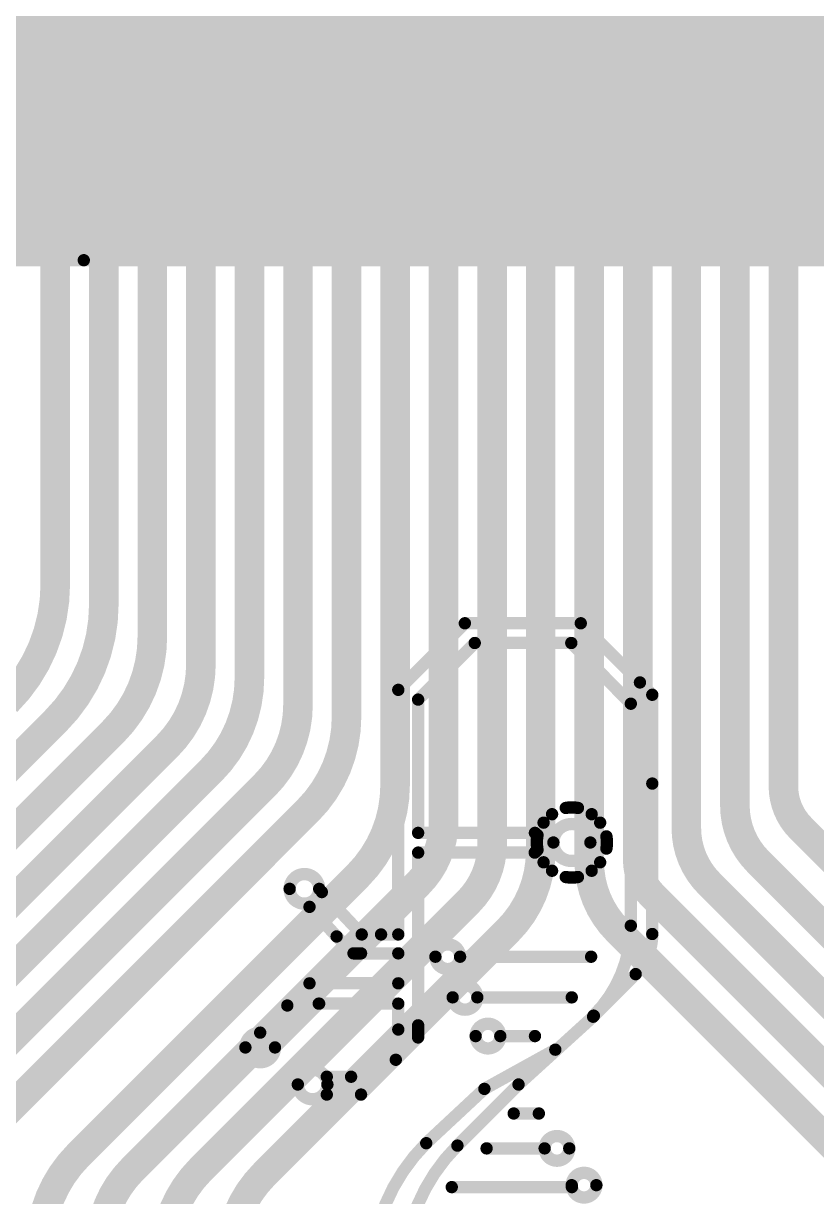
# Model space of a CAD drawing. Header units: inches. Extents: x -4.2 to 12.6, y -6.1 to 3.
# Drawn here: x 0.1053 to 0.4269, y -0.5467 to -0.071 of the extents above; entities that cross this region are included whole.
import ezdxf

# ---------------------------------------------------------------- set-up
doc = ezdxf.new("R2010")
doc.units = ezdxf.units.IN
doc.header["$MEASUREMENT"] = 0
for name, color, linetype in [('Bottom Paste', 16, 'Continuous'), ('Flex_Ribbon Bottom Coverlay', 6, 'Continuous'), ('Flex_Ribbon Top Overlay', 2, 'Continuous'), ('Top Layer', 1, 'Continuous'), ('Top Paste', 8, 'Continuous'), ('Top Solder', 216, 'Continuous')]:
    doc.layers.add(name, color=color, linetype=linetype)

# ---------------------------------------------------------------- blocks, each defined once
blk = doc.blocks.new('32_____R______P_____TOP_CONNECTION__1')
at = {"layer": 'Bottom Paste'}
for points in [[(-0.31102, 0.07874), (-0.29921, 0.07874), (-0.29921, -0.07874), (-0.31102, -0.07874)], [(-0.29134, 0.07874), (-0.27953, 0.07874), (-0.27953, -0.07874), (-0.29134, -0.07874)], [(-0.27165, 0.07874), (-0.25984, 0.07874), (-0.25984, -0.07874), (-0.27165, -0.07874)], [(-0.25197, 0.07874), (-0.24016, 0.07874), (-0.24016, -0.07874), (-0.25197, -0.07874)], [(-0.23228, 0.07874), (-0.22047, 0.07874), (-0.22047, -0.07874), (-0.23228, -0.07874)], [(-0.2126, 0.07874), (-0.20079, 0.07874), (-0.20079, -0.07874), (-0.2126, -0.07874)], [(-0.19291, 0.07874), (-0.1811, 0.07874), (-0.1811, -0.07874), (-0.19291, -0.07874)], [(-0.17323, 0.07874), (-0.16142, 0.07874), (-0.16142, -0.07874), (-0.17323, -0.07874)], [(-0.15354, 0.07874), (-0.14173, 0.07874), (-0.14173, -0.07874), (-0.15354, -0.07874)], [(-0.13386, 0.07874), (-0.12205, 0.07874), (-0.12205, -0.07874), (-0.13386, -0.07874)], [(-0.11417, 0.07874), (-0.10236, 0.07874), (-0.10236, -0.07874), (-0.11417, -0.07874)], [(-0.09449, 0.07874), (-0.08268, 0.07874), (-0.08268, -0.07874), (-0.09449, -0.07874)], [(-0.0748, 0.07874), (-0.06299, 0.07874), (-0.06299, -0.07874), (-0.0748, -0.07874)], [(-0.05512, 0.07874), (-0.04331, 0.07874), (-0.04331, -0.07874), (-0.05512, -0.07874)], [(-0.03543, 0.07874), (-0.02362, 0.07874), (-0.02362, -0.07874), (-0.03543, -0.07874)], [(-0.01575, 0.07874), (-0.00394, 0.07874), (-0.00394, -0.07874), (-0.01575, -0.07874)], [(0.00394, 0.07874), (0.01575, 0.07874), (0.01575, -0.07874), (0.00394, -0.07874)], [(0.02362, 0.07874), (0.03543, 0.07874), (0.03543, -0.07874), (0.02362, -0.07874)], [(0.04331, 0.07874), (0.05512, 0.07874), (0.05512, -0.07874), (0.04331, -0.07874)], [(0.06299, 0.07874), (0.0748, 0.07874), (0.0748, -0.07874), (0.06299, -0.07874)], [(0.08268, 0.07874), (0.09449, 0.07874), (0.09449, -0.07874), (0.08268, -0.07874)], [(0.10236, 0.07874), (0.11417, 0.07874), (0.11417, -0.07874), (0.10236, -0.07874)], [(0.12205, 0.07874), (0.13386, 0.07874), (0.13386, -0.07874), (0.12205, -0.07874)], [(0.14173, 0.07874), (0.15354, 0.07874), (0.15354, -0.07874), (0.14173, -0.07874)], [(0.16142, 0.07874), (0.17323, 0.07874), (0.17323, -0.07874), (0.16142, -0.07874)], [(0.1811, 0.07874), (0.19291, 0.07874), (0.19291, -0.07874), (0.1811, -0.07874)], [(0.20079, 0.07874), (0.2126, 0.07874), (0.2126, -0.07874), (0.20079, -0.07874)], [(0.22047, 0.07874), (0.23228, 0.07874), (0.23228, -0.07874), (0.22047, -0.07874)], [(0.24016, 0.07874), (0.25197, 0.07874), (0.25197, -0.07874), (0.24016, -0.07874)], [(0.25984, 0.07874), (0.27165, 0.07874), (0.27165, -0.07874), (0.25984, -0.07874)], [(0.27953, 0.07874), (0.29134, 0.07874), (0.29134, -0.07874), (0.27953, -0.07874)], [(0.29921, 0.07874), (0.31102, 0.07874), (0.31102, -0.07874), (0.29921, -0.07874)]]:
    blk.add_hatch(color=16, dxfattribs=at).paths.add_polyline_path(points)
at = {"layer": 'Flex_Ribbon Bottom Coverlay'}
for points in [[(-0.31502, 0.08274), (-0.29521, 0.08274), (-0.29521, -0.08274), (-0.31502, -0.08274)], [(-0.31502, 0.08274), (-0.29521, 0.08274), (-0.29521, -0.08274), (-0.31502, -0.08274)], [(-0.29534, 0.08274), (-0.27553, 0.08274), (-0.27553, -0.08274), (-0.29534, -0.08274)], [(-0.29534, 0.08274), (-0.27553, 0.08274), (-0.27553, -0.08274), (-0.29534, -0.08274)], [(-0.27565, 0.08274), (-0.25584, 0.08274), (-0.25584, -0.08274), (-0.27565, -0.08274)], [(-0.27565, 0.08274), (-0.25584, 0.08274), (-0.25584, -0.08274), (-0.27565, -0.08274)], [(-0.25597, 0.08274), (-0.23616, 0.08274), (-0.23616, -0.08274), (-0.25597, -0.08274)], [(-0.25597, 0.08274), (-0.23616, 0.08274), (-0.23616, -0.08274), (-0.25597, -0.08274)], [(-0.23628, 0.08274), (-0.21647, 0.08274), (-0.21647, -0.08274), (-0.23628, -0.08274)], [(-0.23628, 0.08274), (-0.21647, 0.08274), (-0.21647, -0.08274), (-0.23628, -0.08274)], [(-0.2166, 0.08274), (-0.19679, 0.08274), (-0.19679, -0.08274), (-0.2166, -0.08274)], [(-0.2166, 0.08274), (-0.19679, 0.08274), (-0.19679, -0.08274), (-0.2166, -0.08274)], [(-0.19691, 0.08274), (-0.1771, 0.08274), (-0.1771, -0.08274), (-0.19691, -0.08274)], [(-0.19691, 0.08274), (-0.1771, 0.08274), (-0.1771, -0.08274), (-0.19691, -0.08274)], [(-0.17723, 0.08274), (-0.15742, 0.08274), (-0.15742, -0.08274), (-0.17723, -0.08274)], [(-0.17723, 0.08274), (-0.15742, 0.08274), (-0.15742, -0.08274), (-0.17723, -0.08274)], [(-0.15754, 0.08274), (-0.13773, 0.08274), (-0.13773, -0.08274), (-0.15754, -0.08274)], [(-0.15754, 0.08274), (-0.13773, 0.08274), (-0.13773, -0.08274), (-0.15754, -0.08274)], [(-0.13786, 0.08274), (-0.11805, 0.08274), (-0.11805, -0.08274), (-0.13786, -0.08274)], [(-0.13786, 0.08274), (-0.11805, 0.08274), (-0.11805, -0.08274), (-0.13786, -0.08274)], [(-0.11817, 0.08274), (-0.09836, 0.08274), (-0.09836, -0.08274), (-0.11817, -0.08274)], [(-0.11817, 0.08274), (-0.09836, 0.08274), (-0.09836, -0.08274), (-0.11817, -0.08274)], [(-0.09849, 0.08274), (-0.07868, 0.08274), (-0.07868, -0.08274), (-0.09849, -0.08274)], [(-0.09849, 0.08274), (-0.07868, 0.08274), (-0.07868, -0.08274), (-0.09849, -0.08274)], [(-0.0788, 0.08274), (-0.05899, 0.08274), (-0.05899, -0.08274), (-0.0788, -0.08274)], [(-0.0788, 0.08274), (-0.05899, 0.08274), (-0.05899, -0.08274), (-0.0788, -0.08274)], [(-0.05912, 0.08274), (-0.03931, 0.08274), (-0.03931, -0.08274), (-0.05912, -0.08274)], [(-0.05912, 0.08274), (-0.03931, 0.08274), (-0.03931, -0.08274), (-0.05912, -0.08274)], [(-0.03943, 0.08274), (-0.01962, 0.08274), (-0.01962, -0.08274), (-0.03943, -0.08274)], [(-0.03943, 0.08274), (-0.01962, 0.08274), (-0.01962, -0.08274), (-0.03943, -0.08274)], [(-0.01975, 0.08274), (0.00006, 0.08274), (0.00006, -0.08274), (-0.01975, -0.08274)], [(-0.01975, 0.08274), (0.00006, 0.08274), (0.00006, -0.08274), (-0.01975, -0.08274)], [(-0.00006, 0.08274), (0.01975, 0.08274), (0.01975, -0.08274), (-0.00006, -0.08274)], [(-0.00006, 0.08274), (0.01975, 0.08274), (0.01975, -0.08274), (-0.00006, -0.08274)], [(0.01962, 0.08274), (0.03943, 0.08274), (0.03943, -0.08274), (0.01962, -0.08274)], [(0.01962, 0.08274), (0.03943, 0.08274), (0.03943, -0.08274), (0.01962, -0.08274)], [(0.03931, 0.08274), (0.05912, 0.08274), (0.05912, -0.08274), (0.03931, -0.08274)], [(0.03931, 0.08274), (0.05912, 0.08274), (0.05912, -0.08274), (0.03931, -0.08274)], [(0.05899, 0.08274), (0.0788, 0.08274), (0.0788, -0.08274), (0.05899, -0.08274)], [(0.05899, 0.08274), (0.0788, 0.08274), (0.0788, -0.08274), (0.05899, -0.08274)], [(0.07868, 0.08274), (0.09849, 0.08274), (0.09849, -0.08274), (0.07868, -0.08274)], [(0.07868, 0.08274), (0.09849, 0.08274), (0.09849, -0.08274), (0.07868, -0.08274)], [(0.09836, 0.08274), (0.11817, 0.08274), (0.11817, -0.08274), (0.09836, -0.08274)], [(0.09836, 0.08274), (0.11817, 0.08274), (0.11817, -0.08274), (0.09836, -0.08274)], [(0.11805, 0.08274), (0.13786, 0.08274), (0.13786, -0.08274), (0.11805, -0.08274)], [(0.11805, 0.08274), (0.13786, 0.08274), (0.13786, -0.08274), (0.11805, -0.08274)], [(0.13773, 0.08274), (0.15754, 0.08274), (0.15754, -0.08274), (0.13773, -0.08274)], [(0.13773, 0.08274), (0.15754, 0.08274), (0.15754, -0.08274), (0.13773, -0.08274)], [(0.15742, 0.08274), (0.17723, 0.08274), (0.17723, -0.08274), (0.15742, -0.08274)], [(0.15742, 0.08274), (0.17723, 0.08274), (0.17723, -0.08274), (0.15742, -0.08274)], [(0.1771, 0.08274), (0.19691, 0.08274), (0.19691, -0.08274), (0.1771, -0.08274)], [(0.1771, 0.08274), (0.19691, 0.08274), (0.19691, -0.08274), (0.1771, -0.08274)], [(0.19679, 0.08274), (0.2166, 0.08274), (0.2166, -0.08274), (0.19679, -0.08274)], [(0.19679, 0.08274), (0.2166, 0.08274), (0.2166, -0.08274), (0.19679, -0.08274)], [(0.21647, 0.08274), (0.23628, 0.08274), (0.23628, -0.08274), (0.21647, -0.08274)], [(0.21647, 0.08274), (0.23628, 0.08274), (0.23628, -0.08274), (0.21647, -0.08274)], [(0.23616, 0.08274), (0.25597, 0.08274), (0.25597, -0.08274), (0.23616, -0.08274)], [(0.23616, 0.08274), (0.25597, 0.08274), (0.25597, -0.08274), (0.23616, -0.08274)], [(0.25584, 0.08274), (0.27565, 0.08274), (0.27565, -0.08274), (0.25584, -0.08274)], [(0.25584, 0.08274), (0.27565, 0.08274), (0.27565, -0.08274), (0.25584, -0.08274)], [(0.27553, 0.08274), (0.29534, 0.08274), (0.29534, -0.08274), (0.27553, -0.08274)], [(0.27553, 0.08274), (0.29534, 0.08274), (0.29534, -0.08274), (0.27553, -0.08274)], [(0.29521, 0.08274), (0.31502, 0.08274), (0.31502, -0.08274), (0.29521, -0.08274)], [(0.29521, 0.08274), (0.31502, 0.08274), (0.31502, -0.08274), (0.29521, -0.08274)]]:
    blk.add_hatch(color=6, dxfattribs=at).paths.add_polyline_path(points)
at = {"layer": 'Top Layer'}
for points in [[(-0.31102, 0.07874), (-0.29921, 0.07874), (-0.29921, -0.07874), (-0.31102, -0.07874)], [(-0.29134, 0.07874), (-0.27953, 0.07874), (-0.27953, -0.07874), (-0.29134, -0.07874)], [(-0.27165, 0.07874), (-0.25984, 0.07874), (-0.25984, -0.07874), (-0.27165, -0.07874)], [(-0.25197, 0.07874), (-0.24016, 0.07874), (-0.24016, -0.07874), (-0.25197, -0.07874)], [(-0.23228, 0.07874), (-0.22047, 0.07874), (-0.22047, -0.07874), (-0.23228, -0.07874)], [(-0.2126, 0.07874), (-0.20079, 0.07874), (-0.20079, -0.07874), (-0.2126, -0.07874)], [(-0.19291, 0.07874), (-0.1811, 0.07874), (-0.1811, -0.07874), (-0.19291, -0.07874)], [(-0.17323, 0.07874), (-0.16142, 0.07874), (-0.16142, -0.07874), (-0.17323, -0.07874)], [(-0.15354, 0.07874), (-0.14173, 0.07874), (-0.14173, -0.07874), (-0.15354, -0.07874)], [(-0.13386, 0.07874), (-0.12205, 0.07874), (-0.12205, -0.07874), (-0.13386, -0.07874)], [(-0.11417, 0.07874), (-0.10236, 0.07874), (-0.10236, -0.07874), (-0.11417, -0.07874)], [(-0.09449, 0.07874), (-0.08268, 0.07874), (-0.08268, -0.07874), (-0.09449, -0.07874)], [(-0.0748, 0.07874), (-0.06299, 0.07874), (-0.06299, -0.07874), (-0.0748, -0.07874)], [(-0.05512, 0.07874), (-0.04331, 0.07874), (-0.04331, -0.07874), (-0.05512, -0.07874)], [(-0.03543, 0.07874), (-0.02362, 0.07874), (-0.02362, -0.07874), (-0.03543, -0.07874)], [(-0.01575, 0.07874), (-0.00394, 0.07874), (-0.00394, -0.07874), (-0.01575, -0.07874)], [(0.00394, 0.07874), (0.01575, 0.07874), (0.01575, -0.07874), (0.00394, -0.07874)], [(0.02362, 0.07874), (0.03543, 0.07874), (0.03543, -0.07874), (0.02362, -0.07874)], [(0.04331, 0.07874), (0.05512, 0.07874), (0.05512, -0.07874), (0.04331, -0.07874)], [(0.06299, 0.07874), (0.0748, 0.07874), (0.0748, -0.07874), (0.06299, -0.07874)], [(0.08268, 0.07874), (0.09449, 0.07874), (0.09449, -0.07874), (0.08268, -0.07874)], [(0.10236, 0.07874), (0.11417, 0.07874), (0.11417, -0.07874), (0.10236, -0.07874)], [(0.12205, 0.07874), (0.13386, 0.07874), (0.13386, -0.07874), (0.12205, -0.07874)], [(0.14173, 0.07874), (0.15354, 0.07874), (0.15354, -0.07874), (0.14173, -0.07874)], [(0.16142, 0.07874), (0.17323, 0.07874), (0.17323, -0.07874), (0.16142, -0.07874)], [(0.1811, 0.07874), (0.19291, 0.07874), (0.19291, -0.07874), (0.1811, -0.07874)], [(0.20079, 0.07874), (0.2126, 0.07874), (0.2126, -0.07874), (0.20079, -0.07874)], [(0.22047, 0.07874), (0.23228, 0.07874), (0.23228, -0.07874), (0.22047, -0.07874)], [(0.24016, 0.07874), (0.25197, 0.07874), (0.25197, -0.07874), (0.24016, -0.07874)], [(0.25984, 0.07874), (0.27165, 0.07874), (0.27165, -0.07874), (0.25984, -0.07874)], [(0.27953, 0.07874), (0.29134, 0.07874), (0.29134, -0.07874), (0.27953, -0.07874)], [(0.29921, 0.07874), (0.31102, 0.07874), (0.31102, -0.07874), (0.29921, -0.07874)]]:
    blk.add_hatch(color=1, dxfattribs=at).paths.add_polyline_path(points)
at = {"layer": 'Top Paste'}
for points in [[(-0.31102, 0.07874), (-0.29921, 0.07874), (-0.29921, -0.07874), (-0.31102, -0.07874)], [(-0.29134, 0.07874), (-0.27953, 0.07874), (-0.27953, -0.07874), (-0.29134, -0.07874)], [(-0.27165, 0.07874), (-0.25984, 0.07874), (-0.25984, -0.07874), (-0.27165, -0.07874)], [(-0.25197, 0.07874), (-0.24016, 0.07874), (-0.24016, -0.07874), (-0.25197, -0.07874)], [(-0.23228, 0.07874), (-0.22047, 0.07874), (-0.22047, -0.07874), (-0.23228, -0.07874)], [(-0.2126, 0.07874), (-0.20079, 0.07874), (-0.20079, -0.07874), (-0.2126, -0.07874)], [(-0.19291, 0.07874), (-0.1811, 0.07874), (-0.1811, -0.07874), (-0.19291, -0.07874)], [(-0.17323, 0.07874), (-0.16142, 0.07874), (-0.16142, -0.07874), (-0.17323, -0.07874)], [(-0.15354, 0.07874), (-0.14173, 0.07874), (-0.14173, -0.07874), (-0.15354, -0.07874)], [(-0.13386, 0.07874), (-0.12205, 0.07874), (-0.12205, -0.07874), (-0.13386, -0.07874)], [(-0.11417, 0.07874), (-0.10236, 0.07874), (-0.10236, -0.07874), (-0.11417, -0.07874)], [(-0.09449, 0.07874), (-0.08268, 0.07874), (-0.08268, -0.07874), (-0.09449, -0.07874)], [(-0.0748, 0.07874), (-0.06299, 0.07874), (-0.06299, -0.07874), (-0.0748, -0.07874)], [(-0.05512, 0.07874), (-0.04331, 0.07874), (-0.04331, -0.07874), (-0.05512, -0.07874)], [(-0.03543, 0.07874), (-0.02362, 0.07874), (-0.02362, -0.07874), (-0.03543, -0.07874)], [(-0.01575, 0.07874), (-0.00394, 0.07874), (-0.00394, -0.07874), (-0.01575, -0.07874)], [(0.00394, 0.07874), (0.01575, 0.07874), (0.01575, -0.07874), (0.00394, -0.07874)], [(0.02362, 0.07874), (0.03543, 0.07874), (0.03543, -0.07874), (0.02362, -0.07874)], [(0.04331, 0.07874), (0.05512, 0.07874), (0.05512, -0.07874), (0.04331, -0.07874)], [(0.06299, 0.07874), (0.0748, 0.07874), (0.0748, -0.07874), (0.06299, -0.07874)], [(0.08268, 0.07874), (0.09449, 0.07874), (0.09449, -0.07874), (0.08268, -0.07874)], [(0.10236, 0.07874), (0.11417, 0.07874), (0.11417, -0.07874), (0.10236, -0.07874)], [(0.12205, 0.07874), (0.13386, 0.07874), (0.13386, -0.07874), (0.12205, -0.07874)], [(0.14173, 0.07874), (0.15354, 0.07874), (0.15354, -0.07874), (0.14173, -0.07874)], [(0.16142, 0.07874), (0.17323, 0.07874), (0.17323, -0.07874), (0.16142, -0.07874)], [(0.1811, 0.07874), (0.19291, 0.07874), (0.19291, -0.07874), (0.1811, -0.07874)], [(0.20079, 0.07874), (0.2126, 0.07874), (0.2126, -0.07874), (0.20079, -0.07874)], [(0.22047, 0.07874), (0.23228, 0.07874), (0.23228, -0.07874), (0.22047, -0.07874)], [(0.24016, 0.07874), (0.25197, 0.07874), (0.25197, -0.07874), (0.24016, -0.07874)], [(0.25984, 0.07874), (0.27165, 0.07874), (0.27165, -0.07874), (0.25984, -0.07874)], [(0.27953, 0.07874), (0.29134, 0.07874), (0.29134, -0.07874), (0.27953, -0.07874)], [(0.29921, 0.07874), (0.31102, 0.07874), (0.31102, -0.07874), (0.29921, -0.07874)]]:
    blk.add_hatch(color=8, dxfattribs=at).paths.add_polyline_path(points)
at = {"layer": 'Top Solder'}
for points in [[(-0.31502, 0.08274), (-0.29521, 0.08274), (-0.29521, -0.08274), (-0.31502, -0.08274)], [(-0.31502, 0.08274), (-0.29521, 0.08274), (-0.29521, -0.08274), (-0.31502, -0.08274)], [(-0.29534, 0.08274), (-0.27553, 0.08274), (-0.27553, -0.08274), (-0.29534, -0.08274)], [(-0.29534, 0.08274), (-0.27553, 0.08274), (-0.27553, -0.08274), (-0.29534, -0.08274)], [(-0.27565, 0.08274), (-0.25584, 0.08274), (-0.25584, -0.08274), (-0.27565, -0.08274)], [(-0.27565, 0.08274), (-0.25584, 0.08274), (-0.25584, -0.08274), (-0.27565, -0.08274)], [(-0.25597, 0.08274), (-0.23616, 0.08274), (-0.23616, -0.08274), (-0.25597, -0.08274)], [(-0.25597, 0.08274), (-0.23616, 0.08274), (-0.23616, -0.08274), (-0.25597, -0.08274)], [(-0.23628, 0.08274), (-0.21647, 0.08274), (-0.21647, -0.08274), (-0.23628, -0.08274)], [(-0.23628, 0.08274), (-0.21647, 0.08274), (-0.21647, -0.08274), (-0.23628, -0.08274)], [(-0.2166, 0.08274), (-0.19679, 0.08274), (-0.19679, -0.08274), (-0.2166, -0.08274)], [(-0.2166, 0.08274), (-0.19679, 0.08274), (-0.19679, -0.08274), (-0.2166, -0.08274)], [(-0.19691, 0.08274), (-0.1771, 0.08274), (-0.1771, -0.08274), (-0.19691, -0.08274)], [(-0.19691, 0.08274), (-0.1771, 0.08274), (-0.1771, -0.08274), (-0.19691, -0.08274)], [(-0.17723, 0.08274), (-0.15742, 0.08274), (-0.15742, -0.08274), (-0.17723, -0.08274)], [(-0.17723, 0.08274), (-0.15742, 0.08274), (-0.15742, -0.08274), (-0.17723, -0.08274)], [(-0.15754, 0.08274), (-0.13773, 0.08274), (-0.13773, -0.08274), (-0.15754, -0.08274)], [(-0.15754, 0.08274), (-0.13773, 0.08274), (-0.13773, -0.08274), (-0.15754, -0.08274)], [(-0.13786, 0.08274), (-0.11805, 0.08274), (-0.11805, -0.08274), (-0.13786, -0.08274)], [(-0.13786, 0.08274), (-0.11805, 0.08274), (-0.11805, -0.08274), (-0.13786, -0.08274)], [(-0.11817, 0.08274), (-0.09836, 0.08274), (-0.09836, -0.08274), (-0.11817, -0.08274)], [(-0.11817, 0.08274), (-0.09836, 0.08274), (-0.09836, -0.08274), (-0.11817, -0.08274)], [(-0.09849, 0.08274), (-0.07868, 0.08274), (-0.07868, -0.08274), (-0.09849, -0.08274)], [(-0.09849, 0.08274), (-0.07868, 0.08274), (-0.07868, -0.08274), (-0.09849, -0.08274)], [(-0.0788, 0.08274), (-0.05899, 0.08274), (-0.05899, -0.08274), (-0.0788, -0.08274)], [(-0.0788, 0.08274), (-0.05899, 0.08274), (-0.05899, -0.08274), (-0.0788, -0.08274)], [(-0.05912, 0.08274), (-0.03931, 0.08274), (-0.03931, -0.08274), (-0.05912, -0.08274)], [(-0.05912, 0.08274), (-0.03931, 0.08274), (-0.03931, -0.08274), (-0.05912, -0.08274)], [(-0.03943, 0.08274), (-0.01962, 0.08274), (-0.01962, -0.08274), (-0.03943, -0.08274)], [(-0.03943, 0.08274), (-0.01962, 0.08274), (-0.01962, -0.08274), (-0.03943, -0.08274)], [(-0.01975, 0.08274), (0.00006, 0.08274), (0.00006, -0.08274), (-0.01975, -0.08274)], [(-0.01975, 0.08274), (0.00006, 0.08274), (0.00006, -0.08274), (-0.01975, -0.08274)], [(-0.00006, 0.08274), (0.01975, 0.08274), (0.01975, -0.08274), (-0.00006, -0.08274)], [(-0.00006, 0.08274), (0.01975, 0.08274), (0.01975, -0.08274), (-0.00006, -0.08274)], [(0.01962, 0.08274), (0.03943, 0.08274), (0.03943, -0.08274), (0.01962, -0.08274)], [(0.01962, 0.08274), (0.03943, 0.08274), (0.03943, -0.08274), (0.01962, -0.08274)], [(0.03931, 0.08274), (0.05912, 0.08274), (0.05912, -0.08274), (0.03931, -0.08274)], [(0.03931, 0.08274), (0.05912, 0.08274), (0.05912, -0.08274), (0.03931, -0.08274)], [(0.05899, 0.08274), (0.0788, 0.08274), (0.0788, -0.08274), (0.05899, -0.08274)], [(0.05899, 0.08274), (0.0788, 0.08274), (0.0788, -0.08274), (0.05899, -0.08274)], [(0.07868, 0.08274), (0.09849, 0.08274), (0.09849, -0.08274), (0.07868, -0.08274)], [(0.07868, 0.08274), (0.09849, 0.08274), (0.09849, -0.08274), (0.07868, -0.08274)], [(0.09836, 0.08274), (0.11817, 0.08274), (0.11817, -0.08274), (0.09836, -0.08274)], [(0.09836, 0.08274), (0.11817, 0.08274), (0.11817, -0.08274), (0.09836, -0.08274)], [(0.11805, 0.08274), (0.13786, 0.08274), (0.13786, -0.08274), (0.11805, -0.08274)], [(0.11805, 0.08274), (0.13786, 0.08274), (0.13786, -0.08274), (0.11805, -0.08274)], [(0.13773, 0.08274), (0.15754, 0.08274), (0.15754, -0.08274), (0.13773, -0.08274)], [(0.13773, 0.08274), (0.15754, 0.08274), (0.15754, -0.08274), (0.13773, -0.08274)], [(0.15742, 0.08274), (0.17723, 0.08274), (0.17723, -0.08274), (0.15742, -0.08274)], [(0.15742, 0.08274), (0.17723, 0.08274), (0.17723, -0.08274), (0.15742, -0.08274)], [(0.1771, 0.08274), (0.19691, 0.08274), (0.19691, -0.08274), (0.1771, -0.08274)], [(0.1771, 0.08274), (0.19691, 0.08274), (0.19691, -0.08274), (0.1771, -0.08274)], [(0.19679, 0.08274), (0.2166, 0.08274), (0.2166, -0.08274), (0.19679, -0.08274)], [(0.19679, 0.08274), (0.2166, 0.08274), (0.2166, -0.08274), (0.19679, -0.08274)], [(0.21647, 0.08274), (0.23628, 0.08274), (0.23628, -0.08274), (0.21647, -0.08274)], [(0.21647, 0.08274), (0.23628, 0.08274), (0.23628, -0.08274), (0.21647, -0.08274)], [(0.23616, 0.08274), (0.25597, 0.08274), (0.25597, -0.08274), (0.23616, -0.08274)], [(0.23616, 0.08274), (0.25597, 0.08274), (0.25597, -0.08274), (0.23616, -0.08274)], [(0.25584, 0.08274), (0.27565, 0.08274), (0.27565, -0.08274), (0.25584, -0.08274)], [(0.25584, 0.08274), (0.27565, 0.08274), (0.27565, -0.08274), (0.25584, -0.08274)], [(0.27553, 0.08274), (0.29534, 0.08274), (0.29534, -0.08274), (0.27553, -0.08274)], [(0.27553, 0.08274), (0.29534, 0.08274), (0.29534, -0.08274), (0.27553, -0.08274)], [(0.29521, 0.08274), (0.31502, 0.08274), (0.31502, -0.08274), (0.29521, -0.08274)], [(0.29521, 0.08274), (0.31502, 0.08274), (0.31502, -0.08274), (0.29521, -0.08274)]]:
    blk.add_hatch(color=216, dxfattribs=at).paths.add_polyline_path(points)
at = {"layer": 'Flex_Ribbon Top Overlay'}
for points, const_width in [([(-0.31669, -0.084), (-0.31669, 0.079)], 0.005), ([(0.31669, -0.084), (0.31669, 0.079)], 0.005), ([(-0.31669, -0.084), (0.31669, -0.084)], 0.005), ([(-0.31669, -0.084), (-0.19512, -0.084)], 0.005), ([(-0.31412, -0.1), (-0.30712, -0.093)], 0.00787), ([(-0.30612, -0.093), (-0.29912, -0.1)], 0.00787), ([(-0.31412, -0.1), (-0.29912, -0.1)], 0.00787)]:
    blk.add_lwpolyline(points, dxfattribs=dict(at, const_width=const_width))
for points, const_width in [([(-0.31794, 0.079, 1), (-0.31544, 0.079, 1)], 0.0025), ([(0.31544, 0.079, 1), (0.31794, 0.079, 1)], 0.0025), ([(-0.31794, -0.084, 1), (-0.31544, -0.084, 1)], 0.0025), ([(-0.31794, -0.084, 1), (-0.31544, -0.084, 1)], 0.0025), ([(-0.31794, -0.084, 1), (-0.31544, -0.084, 1)], 0.0025), ([(-0.19637, -0.084, 1), (-0.19387, -0.084, 1)], 0.0025), ([(0.31544, -0.084, 1), (0.31794, -0.084, 1)], 0.0025), ([(0.31544, -0.084, 1), (0.31794, -0.084, 1)], 0.0025), ([(-0.30909, -0.093, 1), (-0.30515, -0.093, 1)], 0.00394), ([(-0.30809, -0.093, 1), (-0.30415, -0.093, 1)], 0.00394), ([(-0.31609, -0.1, 1), (-0.31215, -0.1, 1)], 0.00394), ([(-0.31609, -0.1, 1), (-0.31215, -0.1, 1)], 0.00394), ([(-0.30109, -0.1, 1), (-0.29715, -0.1, 1)], 0.00394), ([(-0.30109, -0.1, 1), (-0.29715, -0.1, 1)], 0.00394)]:
    blk.add_lwpolyline(points, format="xyb", close=True, dxfattribs=dict(at, const_width=const_width))

msp = doc.modelspace()

# ---------------------------------------------------------------- linework, layer by layer
at = {"layer": 'Flex_Ribbon Top Overlay', "const_width": 0.005}
for points in [[(0.25728, -0.34122), (0.28428, -0.31422)], [(0.28428, -0.31422), (0.33128, -0.31422)], [(0.33128, -0.31422), (0.35528, -0.33822)], [(0.26533, -0.34517), (0.28828, -0.32222)], [(0.28828, -0.32222), (0.32744, -0.32222)], [(0.32744, -0.32222), (0.35157, -0.34684)], [(0.35528, -0.33822), (0.36028, -0.34322)], [(0.25728, -0.4404), (0.25728, -0.34122)], [(0.36028, -0.37922), (0.36028, -0.34322)], [(0.26533, -0.39922), (0.26533, -0.34517)], [(0.35157, -0.43687), (0.35157, -0.34684)], [(0.36028, -0.44022), (0.36028, -0.37922)], [(0.26533, -0.39922), (0.31268, -0.39922)], [(0.31268, -0.39922), (0.31368, -0.40022)], [(0.31368, -0.40022), (0.31375, -0.40015)], [(0.3126, -0.40722), (0.31375, -0.40607)], [(0.26533, -0.40722), (0.3126, -0.40722)], [(0.26533, -0.47725), (0.26533, -0.40722)], [(0.22628, -0.42322), (0.24246, -0.4404)], [(0.22128, -0.42922), (0.23228, -0.44122)], [(0.23228, -0.44122), (0.23913, -0.44807)], [(0.24245, -0.4404), (0.25728, -0.4404)], [(0.24246, -0.4404), (0.25029, -0.4404)], [(0.23913, -0.44807), (0.24218, -0.44807)], [(0.24218, -0.44807), (0.25728, -0.44807)], [(0.25728, -0.46022), (0.25728, -0.44807)], [(0.28233, -0.44943), (0.33548, -0.44943)], [(0.33659, -0.47343), (0.35354, -0.45649)], [(0.21228, -0.46922), (0.22128, -0.46022)], [(0.22128, -0.46022), (0.25728, -0.46022)], [(0.20728, -0.48622), (0.22504, -0.46846)], [(0.22504, -0.46846), (0.22519, -0.46846)], [(0.22519, -0.46846), (0.25728, -0.46846)], [(0.25728, -0.47895), (0.25728, -0.46846)], [(0.28933, -0.46591), (0.32763, -0.46591)], [(0.20128, -0.48022), (0.21228, -0.46922)], [(0.26533, -0.48217), (0.26533, -0.47725)], [(0.30604, -0.50124), (0.33627, -0.47376)], [(0.23814, -0.4981), (0.25728, -0.47895)], [(0.25628, -0.49122), (0.26533, -0.48217)], [(0.29865, -0.48161), (0.31271, -0.48161)], [(0.2922, -0.50303), (0.32095, -0.48713)], [(0.24217, -0.50533), (0.25628, -0.49122)], [(0.22828, -0.4981), (0.23814, -0.4981)], [(0.28126, -0.52602), (0.30604, -0.50124)], [(0.22828, -0.50533), (0.24217, -0.50533)], [(0.26861, -0.52504), (0.2922, -0.50303)], [(0.30408, -0.51301), (0.31428, -0.51301)], [(0.29309, -0.52715), (0.31662, -0.52715)], [(0.27896, -0.54285), (0.32767, -0.54285)]]:
    msp.add_lwpolyline(points, dxfattribs=at)
at = {"layer": 'Flex_Ribbon Top Overlay'}
for points, const_width in [([(0.28303, -0.31422, 1), (0.28553, -0.31422, 1)], 0.0025), ([(0.28303, -0.31422, 1), (0.28553, -0.31422, 1)], 0.0025), ([(0.33003, -0.31422, 1), (0.33253, -0.31422, 1)], 0.0025), ([(0.33003, -0.31422, 1), (0.33253, -0.31422, 1)], 0.0025), ([(0.28703, -0.32222, 1), (0.28953, -0.32222, 1)], 0.0025), ([(0.28703, -0.32222, 1), (0.28953, -0.32222, 1)], 0.0025), ([(0.32619, -0.32222, 1), (0.32869, -0.32222, 1)], 0.0025), ([(0.32619, -0.32222, 1), (0.32869, -0.32222, 1)], 0.0025), ([(0.35403, -0.33822, 1), (0.35653, -0.33822, 1)], 0.0025), ([(0.35403, -0.33822, 1), (0.35653, -0.33822, 1)], 0.0025), ([(0.25603, -0.34122, 1), (0.25853, -0.34122, 1)], 0.0025), ([(0.25603, -0.34122, 1), (0.25853, -0.34122, 1)], 0.0025), ([(0.35903, -0.34322, 1), (0.36153, -0.34322, 1)], 0.0025), ([(0.35903, -0.34322, 1), (0.36153, -0.34322, 1)], 0.0025), ([(0.26408, -0.34517, 1), (0.26658, -0.34517, 1)], 0.0025), ([(0.26408, -0.34517, 1), (0.26658, -0.34517, 1)], 0.0025), ([(0.35032, -0.34684, 1), (0.35282, -0.34684, 1)], 0.0025), ([(0.35032, -0.34684, 1), (0.35282, -0.34684, 1)], 0.0025), ([(0.35903, -0.37922, 1), (0.36153, -0.37922, 1)], 0.0025), ([(0.35903, -0.37922, 1), (0.36153, -0.37922, 1)], 0.0025), ([(0.31839, -0.39164, 1), (0.32089, -0.39164, 1)], 0.0025), ([(0.32395, -0.3891, 1), (0.32645, -0.3891, 1)], 0.0025), ([(0.32889, -0.3891, 1), (0.33139, -0.3891, 1)], 0.0025), ([(0.33445, -0.39164, 1), (0.33695, -0.39164, 1)], 0.0025), ([(0.31495, -0.39508, 1), (0.31745, -0.39508, 1)], 0.0025), ([(0.33517, -0.40311, 1), (0.32017, -0.40311, 1)], 0.005), ([(0.33789, -0.39508, 1), (0.34039, -0.39508, 1)], 0.0025), ([(0.26408, -0.39922, 1), (0.26658, -0.39922, 1)], 0.0025), ([(0.26408, -0.39922, 1), (0.26658, -0.39922, 1)], 0.0025), ([(0.31143, -0.39922, 1), (0.31393, -0.39922, 1)], 0.0025), ([(0.31143, -0.39922, 1), (0.31393, -0.39922, 1)], 0.0025), ([(0.31241, -0.40064, 1), (0.31491, -0.40064, 1)], 0.0025), ([(0.31243, -0.40022, 1), (0.31493, -0.40022, 1)], 0.0025), ([(0.31243, -0.40022, 1), (0.31493, -0.40022, 1)], 0.0025), ([(0.3125, -0.40015, 1), (0.315, -0.40015, 1)], 0.0025), ([(0.34043, -0.40064, 1), (0.34293, -0.40064, 1)], 0.0025), ([(0.31241, -0.40558, 1), (0.31491, -0.40558, 1)], 0.0025), ([(0.3125, -0.40607, 1), (0.315, -0.40607, 1)], 0.0025), ([(0.31892, -0.40311, 1), (0.32142, -0.40311, 1)], 0.0025), ([(0.33392, -0.40311, 1), (0.33642, -0.40311, 1)], 0.0025), ([(0.34043, -0.40558, 1), (0.34293, -0.40558, 1)], 0.0025), ([(0.26408, -0.40722, 1), (0.26658, -0.40722, 1)], 0.0025), ([(0.26408, -0.40722, 1), (0.26658, -0.40722, 1)], 0.0025), ([(0.31135, -0.40722, 1), (0.31385, -0.40722, 1)], 0.0025), ([(0.31135, -0.40722, 1), (0.31385, -0.40722, 1)], 0.0025), ([(0.31495, -0.41114, 1), (0.31745, -0.41114, 1)], 0.0025), ([(0.33789, -0.41114, 1), (0.34039, -0.41114, 1)], 0.0025), ([(0.22522, -0.42192, 1), (0.21322, -0.42192, 1)], 0.005), ([(0.31839, -0.41458, 1), (0.32089, -0.41458, 1)], 0.0025), ([(0.33445, -0.41458, 1), (0.33695, -0.41458, 1)], 0.0025), ([(0.32395, -0.41712, 1), (0.32645, -0.41712, 1)], 0.0025), ([(0.32889, -0.41712, 1), (0.33139, -0.41712, 1)], 0.0025), ([(0.21197, -0.42192, 1), (0.21447, -0.42192, 1)], 0.0025), ([(0.22397, -0.42192, 1), (0.22647, -0.42192, 1)], 0.0025), ([(0.22503, -0.42322, 1), (0.22753, -0.42322, 1)], 0.0025), ([(0.22003, -0.42922, 1), (0.22253, -0.42922, 1)], 0.0025), ([(0.35032, -0.43687, 1), (0.35282, -0.43687, 1)], 0.0025), ([(0.35032, -0.43687, 1), (0.35282, -0.43687, 1)], 0.0025), ([(0.23103, -0.44122, 1), (0.23353, -0.44122, 1)], 0.0025), ([(0.23103, -0.44122, 1), (0.23353, -0.44122, 1)], 0.0025), ([(0.2412, -0.4404, 1), (0.2437, -0.4404, 1)], 0.0025), ([(0.24121, -0.4404, 1), (0.24371, -0.4404, 1)], 0.0025), ([(0.24121, -0.4404, 1), (0.24371, -0.4404, 1)], 0.0025), ([(0.24904, -0.4404, 1), (0.25154, -0.4404, 1)], 0.0025), ([(0.25603, -0.4404, 1), (0.25853, -0.4404, 1)], 0.0025), ([(0.25603, -0.4404, 1), (0.25853, -0.4404, 1)], 0.0025), ([(0.28233, -0.44943, 1), (0.27233, -0.44943, 1)], 0.005), ([(0.35903, -0.44022, 1), (0.36153, -0.44022, 1)], 0.0025), ([(0.35903, -0.44022, 1), (0.36153, -0.44022, 1)], 0.0025), ([(0.23788, -0.44807, 1), (0.24038, -0.44807, 1)], 0.0025), ([(0.23788, -0.44807, 1), (0.24038, -0.44807, 1)], 0.0025), ([(0.24093, -0.44807, 1), (0.24343, -0.44807, 1)], 0.0025), ([(0.24093, -0.44807, 1), (0.24343, -0.44807, 1)], 0.0025), ([(0.25603, -0.44807, 1), (0.25853, -0.44807, 1)], 0.0025), ([(0.25603, -0.44807, 1), (0.25853, -0.44807, 1)], 0.0025), ([(0.27108, -0.44943, 1), (0.27358, -0.44943, 1)], 0.0025), ([(0.28108, -0.44943, 1), (0.28358, -0.44943, 1)], 0.0025), ([(0.28108, -0.44943, 1), (0.28358, -0.44943, 1)], 0.0025), ([(0.33423, -0.44943, 1), (0.33673, -0.44943, 1)], 0.0025), ([(0.35229, -0.45649, 1), (0.35479, -0.45649, 1)], 0.0025), ([(0.35229, -0.45649, 1), (0.35479, -0.45649, 1)], 0.0025), ([(0.22003, -0.46022, 1), (0.22253, -0.46022, 1)], 0.0025), ([(0.22003, -0.46022, 1), (0.22253, -0.46022, 1)], 0.0025), ([(0.25603, -0.46022, 1), (0.25853, -0.46022, 1)], 0.0025), ([(0.25603, -0.46022, 1), (0.25853, -0.46022, 1)], 0.0025), ([(0.28933, -0.46591, 1), (0.27933, -0.46591, 1)], 0.005), ([(0.22379, -0.46846, 1), (0.22629, -0.46846, 1)], 0.0025), ([(0.22379, -0.46846, 1), (0.22629, -0.46846, 1)], 0.0025), ([(0.22394, -0.46846, 1), (0.22644, -0.46846, 1)], 0.0025), ([(0.22394, -0.46846, 1), (0.22644, -0.46846, 1)], 0.0025), ([(0.25603, -0.46846, 1), (0.25853, -0.46846, 1)], 0.0025), ([(0.25603, -0.46846, 1), (0.25853, -0.46846, 1)], 0.0025), ([(0.27808, -0.46591, 1), (0.28058, -0.46591, 1)], 0.0025), ([(0.28808, -0.46591, 1), (0.29058, -0.46591, 1)], 0.0025), ([(0.28808, -0.46591, 1), (0.29058, -0.46591, 1)], 0.0025), ([(0.32638, -0.46591, 1), (0.32888, -0.46591, 1)], 0.0025), ([(0.21103, -0.46922, 1), (0.21353, -0.46922, 1)], 0.0025), ([(0.21103, -0.46922, 1), (0.21353, -0.46922, 1)], 0.0025), ([(0.33523, -0.47332, 1), (0.33773, -0.47332, 1)], 0.0025), ([(0.26408, -0.47725, 1), (0.26658, -0.47725, 1)], 0.0025), ([(0.26408, -0.47725, 1), (0.26658, -0.47725, 1)], 0.0025), ([(0.29865, -0.48161, 1), (0.28865, -0.48161, 1)], 0.005), ([(0.33502, -0.47376, 1), (0.33752, -0.47376, 1)], 0.0025), ([(0.33534, -0.47343, 1), (0.33784, -0.47343, 1)], 0.0025), ([(0.20728, -0.48622, 1), (0.19528, -0.48622, 1)], 0.005), ([(0.20003, -0.48022, 1), (0.20253, -0.48022, 1)], 0.0025), ([(0.25603, -0.47895, 1), (0.25853, -0.47895, 1)], 0.0025), ([(0.25603, -0.47895, 1), (0.25853, -0.47895, 1)], 0.0025), ([(0.26408, -0.48217, 1), (0.26658, -0.48217, 1)], 0.0025), ([(0.26408, -0.48217, 1), (0.26658, -0.48217, 1)], 0.0025), ([(0.2874, -0.48161, 1), (0.2899, -0.48161, 1)], 0.0025), ([(0.2974, -0.48161, 1), (0.2999, -0.48161, 1)], 0.0025), ([(0.2974, -0.48161, 1), (0.2999, -0.48161, 1)], 0.0025), ([(0.31146, -0.48161, 1), (0.31396, -0.48161, 1)], 0.0025), ([(0.19403, -0.48622, 1), (0.19653, -0.48622, 1)], 0.0025), ([(0.20603, -0.48622, 1), (0.20853, -0.48622, 1)], 0.0025), ([(0.20603, -0.48622, 1), (0.20853, -0.48622, 1)], 0.0025), ([(0.3197, -0.48713, 1), (0.3222, -0.48713, 1)], 0.0025), ([(0.25503, -0.49122, 1), (0.25753, -0.49122, 1)], 0.0025), ([(0.25503, -0.49122, 1), (0.25753, -0.49122, 1)], 0.0025), ([(0.22854, -0.50124, 1), (0.21654, -0.50124, 1)], 0.005), ([(0.21529, -0.50124, 1), (0.21779, -0.50124, 1)], 0.0025), ([(0.22703, -0.4981, 1), (0.22953, -0.4981, 1)], 0.0025), ([(0.22729, -0.50124, 1), (0.22979, -0.50124, 1)], 0.0025), ([(0.23689, -0.4981, 1), (0.23939, -0.4981, 1)], 0.0025), ([(0.23689, -0.4981, 1), (0.23939, -0.4981, 1)], 0.0025), ([(0.30479, -0.50124, 1), (0.30729, -0.50124, 1)], 0.0025), ([(0.30479, -0.50124, 1), (0.30729, -0.50124, 1)], 0.0025), ([(0.22703, -0.50533, 1), (0.22953, -0.50533, 1)], 0.0025), ([(0.24092, -0.50533, 1), (0.24342, -0.50533, 1)], 0.0025), ([(0.24092, -0.50533, 1), (0.24342, -0.50533, 1)], 0.0025), ([(0.29095, -0.50303, 1), (0.29345, -0.50303, 1)], 0.0025), ([(0.29095, -0.50303, 1), (0.29345, -0.50303, 1)], 0.0025), ([(0.30283, -0.51301, 1), (0.30533, -0.51301, 1)], 0.0025), ([(0.31303, -0.51301, 1), (0.31553, -0.51301, 1)], 0.0025), ([(0.26736, -0.52504, 1), (0.26986, -0.52504, 1)], 0.0025), ([(0.26736, -0.52504, 1), (0.26986, -0.52504, 1)], 0.0025), ([(0.32662, -0.52715, 1), (0.31662, -0.52715, 1)], 0.005), ([(0.28001, -0.52602, 1), (0.28251, -0.52602, 1)], 0.0025), ([(0.28001, -0.52602, 1), (0.28251, -0.52602, 1)], 0.0025), ([(0.29184, -0.52715, 1), (0.29434, -0.52715, 1)], 0.0025), ([(0.31537, -0.52715, 1), (0.31787, -0.52715, 1)], 0.0025), ([(0.31537, -0.52715, 1), (0.31787, -0.52715, 1)], 0.0025), ([(0.32537, -0.52715, 1), (0.32787, -0.52715, 1)], 0.0025), ([(0.33761, -0.54206, 1), (0.32761, -0.54206, 1)], 0.005), ([(0.27771, -0.54285, 1), (0.28021, -0.54285, 1)], 0.0025), ([(0.32636, -0.54206, 1), (0.32886, -0.54206, 1)], 0.0025), ([(0.32642, -0.54285, 1), (0.32892, -0.54285, 1)], 0.0025), ([(0.33636, -0.54206, 1), (0.33886, -0.54206, 1)], 0.0025)]:
    msp.add_lwpolyline(points, format="xyb", close=True, dxfattribs=dict(at, const_width=const_width))
at = {"layer": 'Flex_Ribbon Top Overlay', "const_width": 0.005}
for points in [[(0.3162, -0.39508, -0.087489), (0.31964, -0.39164)], [(0.3252, -0.3891, -0.087489), (0.33014, -0.3891)], [(0.3357, -0.39164, -0.087489), (0.33914, -0.39508)], [(0.31366, -0.40558, -0.087489), (0.31366, -0.40064)], [(0.34168, -0.40064, -0.087489), (0.34168, -0.40558)], [(0.31964, -0.41458, -0.087489), (0.3162, -0.41114)], [(0.33914, -0.41114, -0.087489), (0.3357, -0.41458)], [(0.33014, -0.41712, -0.087489), (0.3252, -0.41712)], [(0.35157, -0.43687, -0.198912), (0.33648, -0.47332)], [(0.36028, -0.44022, -0.198912), (0.35354, -0.45649)], [(0.24628, -0.57896, -0.198912), (0.26861, -0.52504)], [(0.25933, -0.57896, -0.198912), (0.28126, -0.52602)]]:
    msp.add_lwpolyline(points, format="xyb", dxfattribs=at)
at = {"layer": 'Top Layer', "const_width": 0.012}
for points in [[(0.11818, -0.29844), (0.11818, -0.08301)], [(0.13787, -0.30656), (0.13787, -0.08301)], [(0.15755, -0.31962), (0.15755, -0.08301)], [(0.17724, -0.33089), (0.17724, -0.08301)], [(0.19692, -0.3363), (0.19692, -0.08301)], [(0.21661, -0.34728), (0.21661, -0.08301)], [(0.23629, -0.35222), (0.23629, -0.08301)], [(0.25598, -0.38), (0.25598, -0.08301)], [(0.27566, -0.39488), (0.27566, -0.08301)], [(0.29535, -0.40366), (0.29535, -0.08301)], [(0.31503, -0.40664), (0.31503, -0.08301)], [(0.33472, -0.4109), (0.33472, -0.08301)], [(0.3544, -0.41032), (0.3544, -0.08301)], [(0.37409, -0.39728), (0.37409, -0.08301)], [(0.39377, -0.38803), (0.39377, -0.08301)], [(0.41346, -0.38026), (0.41346, -0.08301)], [(-0.21793, -0.69011), (0.11824, -0.35394)], [(-0.21921, -0.7191), (0.14148, -0.35841)], [(-0.2035, -0.73111), (0.16346, -0.36416)], [(-0.17578, -0.73111), (0.18129, -0.37405)], [(-0.14809, -0.73114), (0.20305, -0.38)], [(-0.12636, -0.73713), (0.22055, -0.39022)], [(0.4205, -0.39728), (0.77879, -0.75617)], [(0.40324, -0.4109), (0.52093, -0.52859)], [(0.12765, -0.52977), (0.2408, -0.41662)], [(0.14952, -0.53563), (0.26533, -0.41981)], [(0.2408, -0.41662), (0.24081, -0.41661)], [(0.38342, -0.41981), (0.4922, -0.52859)], [(0.36028, -0.42451), (0.46899, -0.53322)], [(0.17724, -0.53563), (0.28555, -0.42731)], [(0.20308, -0.5375), (0.30166, -0.43892)], [(0.34632, -0.43892), (0.44062, -0.53322)]]:
    msp.add_lwpolyline(points, dxfattribs=at)
at = {"layer": 'Top Layer', "const_width": 0.006}
for points in [[(0.11518, -0.08301, 1), (0.12118, -0.08301, 1)], [(0.13487, -0.08301, 1), (0.14087, -0.08301, 1)], [(0.15455, -0.08301, 1), (0.16055, -0.08301, 1)], [(0.17424, -0.08301, 1), (0.18024, -0.08301, 1)], [(0.19392, -0.08301, 1), (0.19992, -0.08301, 1)], [(0.21361, -0.08301, 1), (0.21961, -0.08301, 1)], [(0.23329, -0.08301, 1), (0.23929, -0.08301, 1)], [(0.25298, -0.08301, 1), (0.25898, -0.08301, 1)], [(0.27266, -0.08301, 1), (0.27866, -0.08301, 1)], [(0.29235, -0.08301, 1), (0.29835, -0.08301, 1)], [(0.31203, -0.08301, 1), (0.31803, -0.08301, 1)], [(0.33172, -0.08301, 1), (0.33772, -0.08301, 1)], [(0.3514, -0.08301, 1), (0.3574, -0.08301, 1)], [(0.37109, -0.08301, 1), (0.37709, -0.08301, 1)], [(0.39077, -0.08301, 1), (0.39677, -0.08301, 1)], [(0.41046, -0.08301, 1), (0.41646, -0.08301, 1)], [(0.11518, -0.29844, 1), (0.12118, -0.29844, 1)], [(0.11518, -0.29844, 1), (0.12118, -0.29844, 1)], [(0.13487, -0.30656, 1), (0.14087, -0.30656, 1)], [(0.13487, -0.30656, 1), (0.14087, -0.30656, 1)], [(0.15455, -0.31962, 1), (0.16055, -0.31962, 1)], [(0.15455, -0.31962, 1), (0.16055, -0.31962, 1)], [(0.17424, -0.33089, 1), (0.18024, -0.33089, 1)], [(0.17424, -0.33089, 1), (0.18024, -0.33089, 1)], [(0.19392, -0.3363, 1), (0.19992, -0.3363, 1)], [(0.19392, -0.3363, 1), (0.19992, -0.3363, 1)], [(0.21361, -0.34728, 1), (0.21961, -0.34728, 1)], [(0.21361, -0.34728, 1), (0.21961, -0.34728, 1)], [(0.23329, -0.35222, 1), (0.23929, -0.35222, 1)], [(0.23329, -0.35222, 1), (0.23929, -0.35222, 1)], [(0.11524, -0.35394, 1), (0.12124, -0.35394, 1)], [(0.11524, -0.35394, 1), (0.12124, -0.35394, 1)], [(0.13848, -0.35841, 1), (0.14448, -0.35841, 1)], [(0.13848, -0.35841, 1), (0.14448, -0.35841, 1)], [(0.13851, -0.35839, 1), (0.14451, -0.35839, 1)], [(0.13851, -0.35839, 1), (0.14451, -0.35839, 1)], [(0.16046, -0.36416, 1), (0.16646, -0.36416, 1)], [(0.16046, -0.36416, 1), (0.16646, -0.36416, 1)], [(0.17829, -0.37405, 1), (0.18429, -0.37405, 1)], [(0.17829, -0.37405, 1), (0.18429, -0.37405, 1)], [(0.20005, -0.38, 1), (0.20605, -0.38, 1)], [(0.20005, -0.38, 1), (0.20605, -0.38, 1)], [(0.25298, -0.38, 1), (0.25898, -0.38, 1)], [(0.25298, -0.38, 1), (0.25898, -0.38, 1)], [(0.41046, -0.38026, 1), (0.41646, -0.38026, 1)], [(0.41046, -0.38026, 1), (0.41646, -0.38026, 1)], [(0.21755, -0.39022, 1), (0.22355, -0.39022, 1)], [(0.21755, -0.39022, 1), (0.22355, -0.39022, 1)], [(0.21757, -0.3902, 1), (0.22357, -0.3902, 1)], [(0.21757, -0.3902, 1), (0.22357, -0.3902, 1)], [(0.39077, -0.38803, 1), (0.39677, -0.38803, 1)], [(0.39077, -0.38803, 1), (0.39677, -0.38803, 1)], [(0.27266, -0.39488, 1), (0.27866, -0.39488, 1)], [(0.27266, -0.39488, 1), (0.27866, -0.39488, 1)], [(0.37109, -0.39728, 1), (0.37709, -0.39728, 1)], [(0.37109, -0.39728, 1), (0.37709, -0.39728, 1)], [(0.41747, -0.39724, 1), (0.42347, -0.39724, 1)], [(0.41747, -0.39724, 1), (0.42347, -0.39724, 1)], [(0.4175, -0.39728, 1), (0.4235, -0.39728, 1)], [(0.4175, -0.39728, 1), (0.4235, -0.39728, 1)], [(0.29235, -0.40366, 1), (0.29835, -0.40366, 1)], [(0.29235, -0.40366, 1), (0.29835, -0.40366, 1)], [(0.31203, -0.40664, 1), (0.31803, -0.40664, 1)], [(0.31203, -0.40664, 1), (0.31803, -0.40664, 1)], [(0.3514, -0.41032, 1), (0.3574, -0.41032, 1)], [(0.3514, -0.41032, 1), (0.3574, -0.41032, 1)], [(0.33172, -0.4109, 1), (0.33772, -0.4109, 1)], [(0.33172, -0.4109, 1), (0.33772, -0.4109, 1)], [(0.40022, -0.41088, 1), (0.40622, -0.41088, 1)], [(0.40022, -0.41088, 1), (0.40622, -0.41088, 1)], [(0.40024, -0.4109, 1), (0.40624, -0.4109, 1)], [(0.40024, -0.4109, 1), (0.40624, -0.4109, 1)], [(0.2378, -0.41662, 1), (0.2438, -0.41662, 1)], [(0.2378, -0.41662, 1), (0.2438, -0.41662, 1)], [(0.2378, -0.41662, 1), (0.2438, -0.41662, 1)], [(0.23781, -0.41661, 1), (0.24381, -0.41661, 1)], [(0.23781, -0.41661, 1), (0.24381, -0.41661, 1)], [(0.23781, -0.41661, 1), (0.24381, -0.41661, 1)], [(0.26233, -0.41981, 1), (0.26833, -0.41981, 1)], [(0.26233, -0.41981, 1), (0.26833, -0.41981, 1)], [(0.38041, -0.4198, 1), (0.38641, -0.4198, 1)], [(0.38041, -0.4198, 1), (0.38641, -0.4198, 1)], [(0.38042, -0.41981, 1), (0.38642, -0.41981, 1)], [(0.38042, -0.41981, 1), (0.38642, -0.41981, 1)], [(0.35727, -0.42451, 1), (0.36327, -0.42451, 1)], [(0.35727, -0.42451, 1), (0.36327, -0.42451, 1)], [(0.35728, -0.42451, 1), (0.36328, -0.42451, 1)], [(0.35728, -0.42451, 1), (0.36328, -0.42451, 1)], [(0.28255, -0.42731, 1), (0.28855, -0.42731, 1)], [(0.28255, -0.42731, 1), (0.28855, -0.42731, 1)], [(0.28257, -0.4273, 1), (0.28857, -0.4273, 1)], [(0.28257, -0.4273, 1), (0.28857, -0.4273, 1)], [(0.29866, -0.43892, 1), (0.30466, -0.43892, 1)], [(0.29866, -0.43892, 1), (0.30466, -0.43892, 1)], [(0.3433, -0.43889, 1), (0.3493, -0.43889, 1)], [(0.3433, -0.43889, 1), (0.3493, -0.43889, 1)], [(0.34332, -0.43892, 1), (0.34932, -0.43892, 1)], [(0.34332, -0.43892, 1), (0.34932, -0.43892, 1)], [(0.12463, -0.5298, 1), (0.13063, -0.5298, 1)], [(0.12463, -0.5298, 1), (0.13063, -0.5298, 1)], [(0.12465, -0.52977, 1), (0.13065, -0.52977, 1)], [(0.12465, -0.52977, 1), (0.13065, -0.52977, 1)], [(0.1465, -0.53565, 1), (0.1525, -0.53565, 1)], [(0.1465, -0.53565, 1), (0.1525, -0.53565, 1)], [(0.14652, -0.53563, 1), (0.15252, -0.53563, 1)], [(0.14652, -0.53563, 1), (0.15252, -0.53563, 1)], [(0.17421, -0.53565, 1), (0.18021, -0.53565, 1)], [(0.17421, -0.53565, 1), (0.18021, -0.53565, 1)], [(0.17424, -0.53563, 1), (0.18024, -0.53563, 1)], [(0.17424, -0.53563, 1), (0.18024, -0.53563, 1)], [(0.20005, -0.53753, 1), (0.20605, -0.53753, 1)], [(0.20005, -0.53753, 1), (0.20605, -0.53753, 1)], [(0.20008, -0.5375, 1), (0.20608, -0.5375, 1)], [(0.20008, -0.5375, 1), (0.20608, -0.5375, 1)]]:
    msp.add_lwpolyline(points, format="xyb", close=True, dxfattribs=at)
at = {"layer": 'Top Layer', "const_width": 0.012}
for points in [[(0.11818, -0.29844, -0.198912), (0.0985, -0.34596)], [(0.13787, -0.30656, -0.198912), (0.11824, -0.35394)], [(0.15755, -0.31962, -0.198744), (0.14151, -0.35839)], [(0.17724, -0.33089, -0.198912), (0.16346, -0.36416)], [(0.19692, -0.3363, -0.198912), (0.18129, -0.37405)], [(0.21661, -0.34728, -0.198912), (0.20305, -0.38)], [(0.23629, -0.35222, -0.198795), (0.22057, -0.3902)], [(0.14151, -0.35839, -0.000162), (0.14148, -0.35841)], [(0.25598, -0.38, -0.198841), (0.24081, -0.41661)], [(0.42047, -0.39724, -0.198408), (0.41346, -0.38026)], [(0.22057, -0.3902, -0.000113), (0.22055, -0.39022)], [(0.40322, -0.41088, -0.198681), (0.39377, -0.38803)], [(0.27566, -0.39488, -0.198912), (0.26533, -0.41981)], [(0.38341, -0.4198, -0.19875), (0.37409, -0.39728)], [(0.4205, -0.39728, -0.000486), (0.42047, -0.39724)], [(0.29535, -0.40366, -0.198735), (0.28557, -0.4273)], [(0.31503, -0.40664, -0.198912), (0.30166, -0.43892)], [(0.36027, -0.42451, -0.198822), (0.3544, -0.41032)], [(0.3463, -0.43889, -0.198648), (0.33472, -0.4109)], [(0.40324, -0.4109, -0.000222), (0.40322, -0.41088)], [(0.24081, -0.41661, -0.000068), (0.2408, -0.41662)], [(0.38342, -0.41981, -0.000156), (0.38341, -0.4198)], [(0.36028, -0.42451, -0.000087), (0.36027, -0.42451)], [(0.28557, -0.4273, -0.000171), (0.28555, -0.42731)], [(0.34632, -0.43892, -0.000255), (0.3463, -0.43889)], [(0.11207, -0.5674, -0.198763), (0.12763, -0.5298)], [(0.12763, -0.5298, -0.000144), (0.12765, -0.52977)], [(0.13636, -0.5674, -0.198758), (0.1495, -0.53565)], [(0.1495, -0.53565, -0.000148), (0.14952, -0.53563)], [(0.1625, -0.57121, -0.19875), (0.17721, -0.53565)], [(0.17721, -0.53565, -0.000157), (0.17724, -0.53563)], [(0.18862, -0.5724, -0.198742), (0.20305, -0.53753)], [(0.20305, -0.53753, -0.000164), (0.20308, -0.5375)]]:
    msp.add_lwpolyline(points, format="xyb", dxfattribs=at)

# ---------------------------------------------------------------- block references
msp.add_blockref('32_____R______P_____TOP_CONNECTION__1', (0.32487, -0.08301))

doc.saveas('drawing.dxf')
